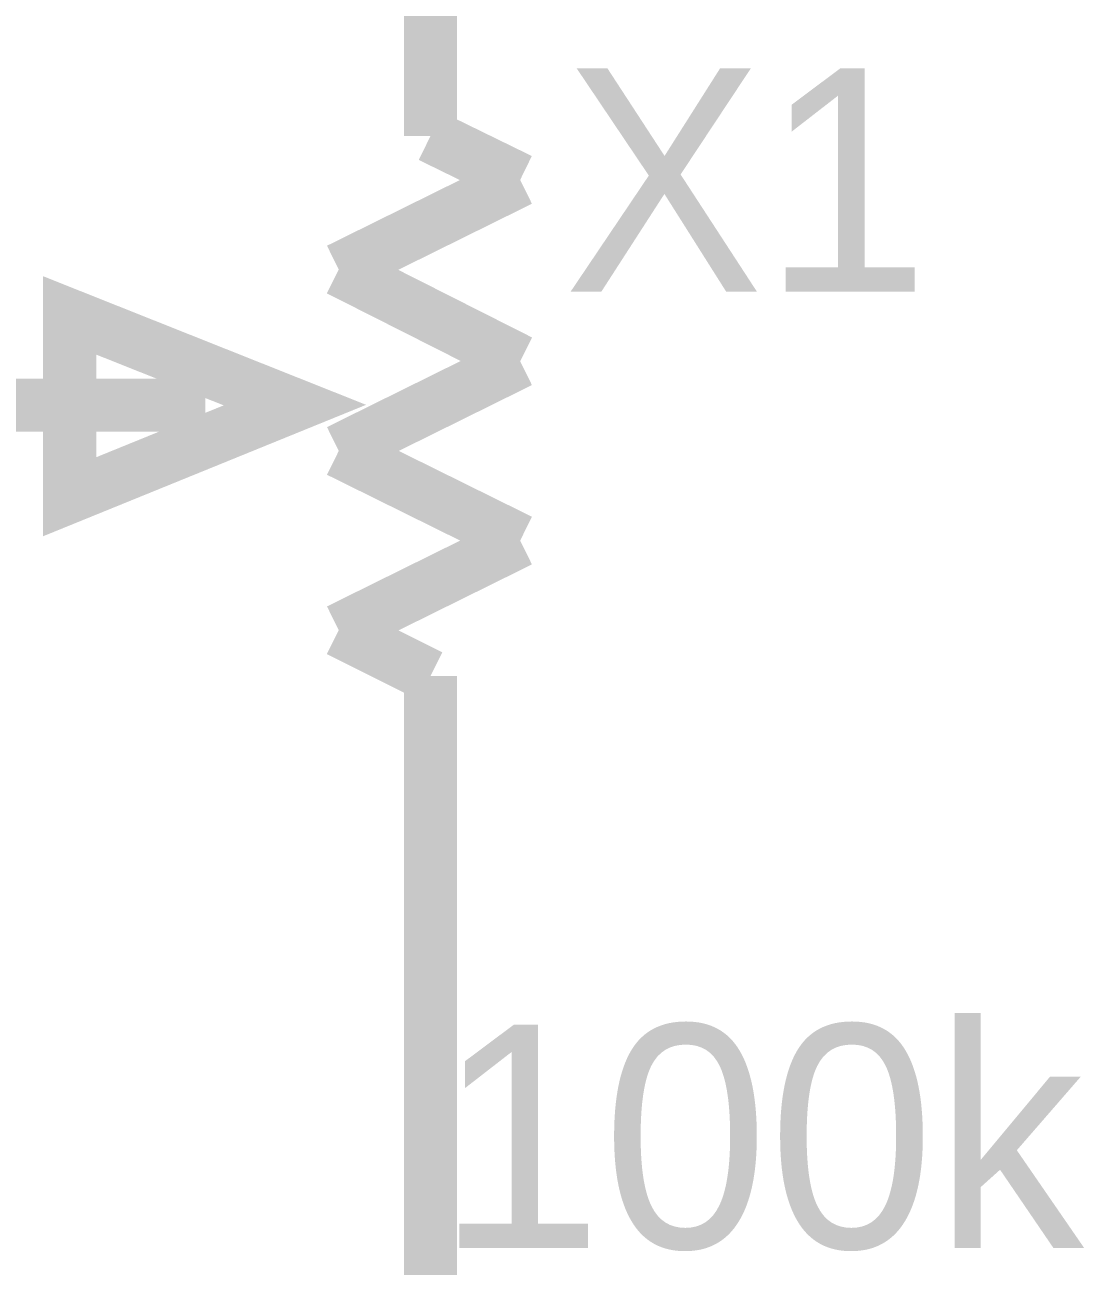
# Model space of a CAD drawing. Header units: inches. Extents: x 0 to 432, y 0 to 280.
# Drawn here: x 124.72 to 130.69, y 152.62 to 159.62 of the extents above; entities that cross this region are included whole.
import ezdxf

# ---------------------------------------------------------------- set-up
doc = ezdxf.new("R2010")
doc.units = ezdxf.units.IN
doc.layers.add('Sheet', color=255, linetype='Continuous')

msp = doc.modelspace()

# ---------------------------------------------------------------- linework, layer by layer
at = {"layer": 'Sheet'}
for points in [[(127.0086, 158.993, 0.2997, 0.2997, 0), (127.0086, 160.0149, 0.2997, 0.2997, 0)], [(127.514, 158.7459, 0.2997, 0.2997, 0), (127.0086, 158.993, 0.2997, 0.2997, 0)], [(126.492, 158.2406, 0.2997, 0.2997, 0), (127.514, 158.7459, 0.2997, 0.2997, 0)], [(127.514, 157.724, 0.2997, 0.2997, 0), (126.492, 158.2406, 0.2997, 0.2997, 0)], [(126.492, 157.2186, 0.2997, 0.2997, 0), (127.514, 157.724, 0.2997, 0.2997, 0)], [(125.7395, 157.4769, 0.2997, 0.2997, 0), (124.4704, 157.4769, 0.2997, 0.2997, 0)], [(127.514, 156.7133, 0.2997, 0.2997, 0), (126.492, 157.2186, 0.2997, 0.2997, 0)], [(126.492, 156.208, 0.2997, 0.2997, 0), (127.514, 156.7133, 0.2997, 0.2997, 0)], [(127.0086, 155.9497, 0.2997, 0.2997, 0), (126.492, 156.208, 0.2997, 0.2997, 0)], [(127.0086, 154.939, 0.2997, 0.2997, 0), (127.0086, 155.9497, 0.2997, 0.2997, 0)], [(127.0086, 154.939, 0.2997, 0.2997, 0), (127.0086, 152.3898, 0.2997, 0.2997, 0)]]:
    msp.add_lwpolyline(points, format="xyseb", dxfattribs=at)
for points in [[(126.2449, 157.4769, 0.2997, 0.2997, 0), (124.9758, 156.9604, 0.2997, 0.2997, 0), (124.9758, 157.9823, 0.2997, 0.2997, 0), (126.2449, 157.4769, 0.2997, 0.2997, 0)], [(126.2449, 157.4769, 0.0991, 0.0991, 0), (124.9758, 156.9604, 0.0991, 0.0991, 0), (124.9758, 157.9823, 0.0991, 0.0991, 0), (126.2449, 157.4769, 0.0991, 0.0991, 0)]]:
    msp.add_lwpolyline(points, format="xyseb", close=True, dxfattribs=at)

# ---------------------------------------------------------------- texts
for s, p in [('X1', (127.761, 158.117)), ('100k', (127.0423, 152.7267))]:
    msp.add_text(s, height=1.25775, dxfattribs=at).set_placement(p)

doc.saveas('drawing.dxf')
